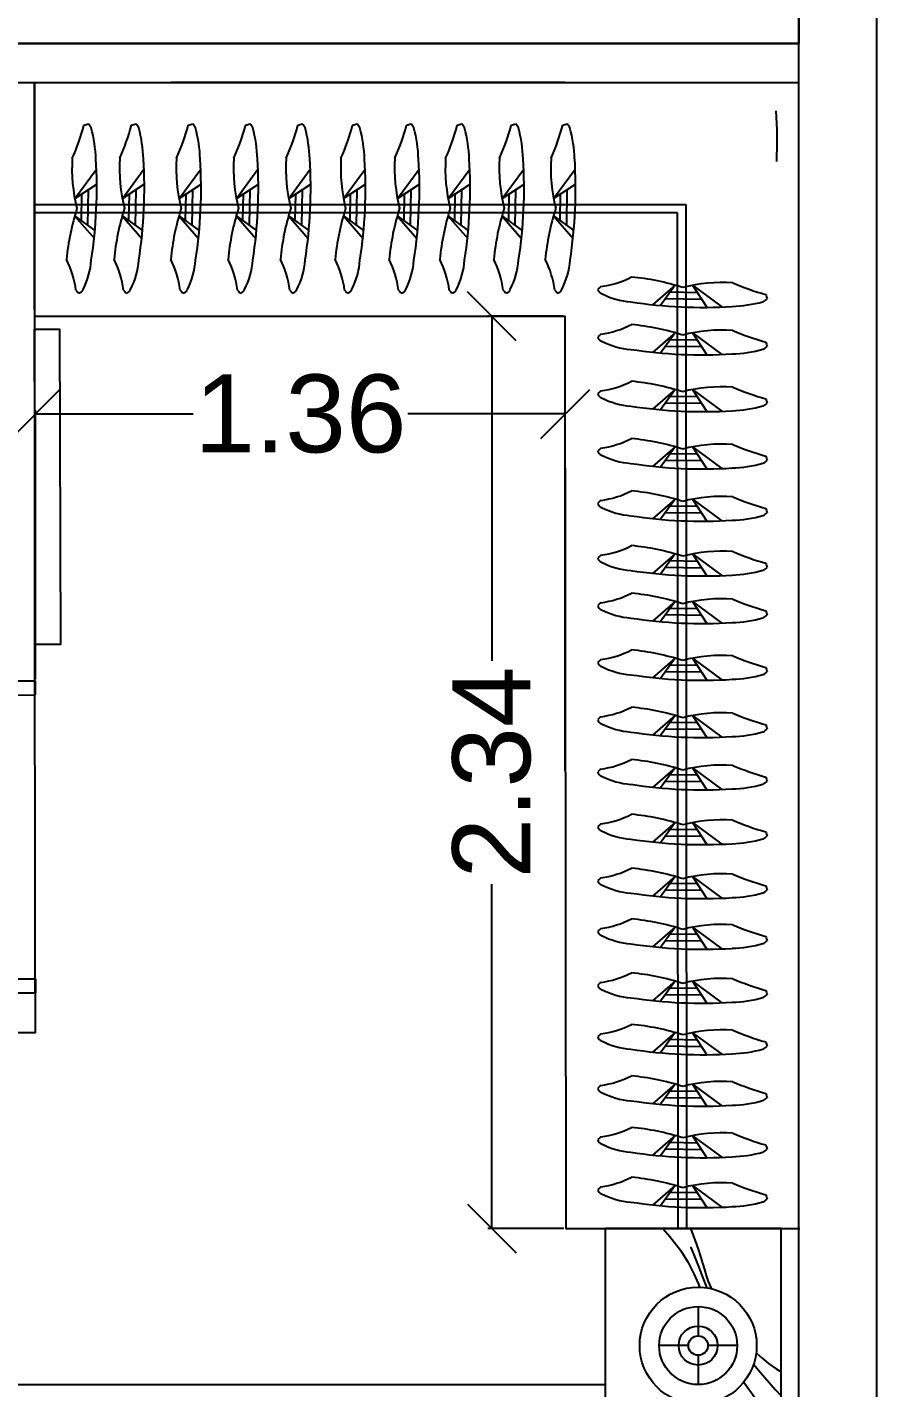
# Model space of a CAD drawing. Header units: inches. Extents: x 15.9 to 69.3, y 9.8 to 45.5.
# Drawn here: x 41.299 to 43.478, y 30.177 to 33.667 of the extents above; entities that cross this region are included whole.
import ezdxf

# ---------------------------------------------------------------- set-up
doc = ezdxf.new("R2010")
doc.units = ezdxf.units.IN
doc.header["$MEASUREMENT"] = 0
for name, color, linetype in [('MOBILIARIO', 7, 'Continuous'), ('MOBILIARIO1', 7, 'Continuous'), ('MOBILIARIO2', 11, 'Continuous')]:
    doc.layers.add(name, color=color, linetype=linetype)
doc.styles.add('eng-kadr', font='arial.ttf')
doc.dimstyles.new('dim-col', dxfattribs={"dimscale": 0.05, "dimtxt": 4, "dimasz": 2.5, "dimexe": 0.2, "dimexo": 0.1, "dimgap": 0.5, "dimtad": 0, "dimzin": 0, "dimdsep": 46, "dimtxsty": 'eng-kadr', "dimblk1": 'OBLIQUE', "dimblk2": 'OBLIQUE', "dimsah": 1, "dimcen": 0.1, "dimclrd": 5, "dimclre": 5, "dimclrt": 256, "dimazin": 0, "dimtfac": 0.066667, "dimtofl": 0, "dimtmove": 2, "dimatfit": 2, "dimldrblk": 'OBLIQUE', "dimfxl": 0.2, "dimtolj": 1, "dimtzin": 0, "dimarcsym": 0})

# ---------------------------------------------------------------- blocks, each defined once
blk = doc.blocks.new('uyu')
for p, q in [((110.7505, -12.7302), (110.7505, -12.2882)), ((110.7682, -12.7302), (110.7682, -12.2882)), ((110.2991, -12.7302), (110.3212, -12.7302)), ((110.2991, -12.7302), (110.2991, -12.7921)), ((110.3212, -12.7302), (110.3212, -12.7921)), ((110.7505, -12.7302), (110.7682, -12.7302)), ((110.7682, -12.7302), (110.7682, -12.7921)), ((110.7903, -12.7302), (110.7682, -12.7302)), ((110.7903, -12.7302), (110.7903, -12.7921)), ((110.3212, -12.7921), (110.2991, -12.7921)), ((110.7682, -12.7921), (110.7903, -12.7921))]:
    blk.add_line(p, q)
blk.add_arc((110.8019, -12.7692), 0.4823, 94.0085, 175.3572)
blk = doc.blocks.new('_Oblique')
at = {"color": 0, "lineweight": -2}
blk.add_line((-0.5, -0.5), (0.5, 0.5), dxfattribs=at)
blk = doc.blocks.new('*D1929')
at = {"color": 5, "lineweight": -2, "ltscale": 0.06, "transparency": 16777216}
for p, q in [((41.3201, 31.9948), (41.3201, 32.6846)), ((41.3201, 32.6746), (41.7242, 32.6746)), ((42.6788, 32.6746), (42.2747, 32.6746)), ((42.6788, 31.7601), (42.6788, 32.6846))]:
    blk.add_line(p, q, dxfattribs=at)
at = {"layer": 'Defpoints', "color": 0, "ltscale": 0.06, "transparency": 16777216}
for p in [(42.6788, 32.6746), (41.3201, 31.9898), (42.6788, 31.7551)]:
    blk.add_point(p, dxfattribs=at)
at = {"color": 5, "lineweight": -2, "ltscale": 0.06, "transparency": 16777216, "xscale": 0.125, "yscale": 0.125, "zscale": 0.125, "rotation": 180}
blk.add_blockref('_Oblique', (41.3201, 32.6746), dxfattribs=at)
at = {"color": 5, "lineweight": -2, "ltscale": 0.06, "transparency": 16777216, "xscale": 0.125, "yscale": 0.125, "zscale": 0.125}
blk.add_blockref('_Oblique', (42.6788, 32.6746), dxfattribs=at)
at = {"ltscale": 0.06, "transparency": 16777216, "insert": (41.9995, 32.6746), "char_height": 0.2, "attachment_point": 5, "style": 'eng-kadr'}
blk.add_mtext('\\A1;1.36', dxfattribs=at)
blk = doc.blocks.new('*D1930')
at = {"color": 5, "lineweight": -2, "ltscale": 0.06, "transparency": 16777216}
for p, q in [((42.6726, 32.9251), (42.4803, 32.9251)), ((42.4903, 32.9251), (42.4903, 32.0411)), ((42.4903, 30.5851), (42.4903, 31.469)), ((42.675, 30.5851), (42.4803, 30.5851))]:
    blk.add_line(p, q, dxfattribs=at)
at = {"layer": 'Defpoints', "color": 0, "ltscale": 0.06, "transparency": 16777216}
for p in [(42.4903, 32.9251), (42.6776, 32.9251), (42.68, 30.5851)]:
    blk.add_point(p, dxfattribs=at)
at = {"color": 5, "lineweight": -2, "ltscale": 0.06, "transparency": 16777216, "xscale": 0.125, "yscale": 0.125, "zscale": 0.125}
for p, rotation in [((42.4903, 32.9251), 90), ((42.4903, 30.5851), 270)]:
    blk.add_blockref('_Oblique', p, dxfattribs=dict(at, rotation=rotation))
at = {"ltscale": 0.06, "transparency": 16777216, "insert": (42.4903, 31.7551), "char_height": 0.2, "attachment_point": 5, "rotation": 90, "style": 'eng-kadr'}
blk.add_mtext('\\A1;2.34', dxfattribs=at)
blk = doc.blocks.new('CAMAKING2X2-2MESITAS-SILLON')
at = {"layer": 'MOBILIARIO1'}
for p, q in [((0, 0), (0, -0.45)), ((0.6, 0), (0, 0)), ((0.3, -0.1125), (0.3, -0.1875)), ((0.2, -0.2125), (0.275, -0.2125)), ((0.3, -0.2375), (0.3, -0.3125)), ((0.325, -0.2125), (0.4, -0.2125)), ((0.6, -0.45), (0, -0.45))]:
    blk.add_line(p, q, dxfattribs=at)
for radius in [0.15, 0.1, 0.05, 0.025]:
    blk.add_circle((0.3, -0.2125), radius, dxfattribs=at)
at = {"layer": 'MOBILIARIO2'}
blk.add_line((0.4, -2.65), (0.4, -0.45), dxfattribs=at)
for points in [[(0.3188, -0.0637), (0.3317, -0.0494), (0.3458, -0.0318), (0.3598, -0.0123), (0.3676, 0)], [(0.3476, -0.0703), (0.3693, -0.0528), (0.4134, -0.0145), (0.4292, 0)], [(0.3937, -0.0954), (0.4334, -0.0675), (0.4906, -0.023), (0.5176, 0)], [(0, -0.2325), (0.0079, -0.2291), (0.0314, -0.22), (0.0525, -0.2126), (0.0715, -0.2065), (0.0889, -0.2013), (0.1051, -0.1965), (0.1206, -0.1917), (0.1357, -0.1865), (0.1509, -0.1804), (0.1538, -0.1792)], [(0.0465, -0.2326), (0.0483, -0.2317), (0.0756, -0.2199), (0.1013, -0.2098), (0.126, -0.2004), (0.1506, -0.1909), (0.1516, -0.1904)], [(0, -0.3027), (0.02, -0.2854), (0.0557, -0.2582), (0.0872, -0.2381), (0.1159, -0.2232), (0.1429, -0.212), (0.15, -0.2095)]]:
    blk.add_lwpolyline(points, dxfattribs=at)

msp = doc.modelspace()

# ---------------------------------------------------------------- linework, layer by layer
msp.add_line((42.6776, 33.5251), (41.6678, 33.5251))
at = {"color": 8, "linetype": 'ByBlock'}
for p, q in [((41.4207, 33.2275), (41.4761, 33.3024)), ((41.5427, 33.2275), (41.5981, 33.3024)), ((41.6882, 33.2275), (41.7436, 33.3024)), ((41.8351, 33.2275), (41.8905, 33.3024)), ((41.9693, 33.2275), (42.0247, 33.3024)), ((42.1098, 33.2275), (42.1652, 33.3024)), ((42.2482, 33.2275), (42.3036, 33.3024)), ((42.3782, 33.2275), (42.4336, 33.3024)), ((42.5166, 33.2275), (42.572, 33.3024)), ((42.6487, 33.2275), (42.7041, 33.3024)), ((41.4207, 33.2275), (41.4772, 33.2643)), ((41.5427, 33.2275), (41.5991, 33.2643)), ((41.6882, 33.2275), (41.7447, 33.2643)), ((41.8351, 33.2275), (41.8916, 33.2643)), ((41.9693, 33.2275), (42.0258, 33.2643)), ((42.1098, 33.2275), (42.1662, 33.2643)), ((42.2482, 33.2275), (42.3046, 33.2643)), ((42.3782, 33.2275), (42.4346, 33.2643)), ((42.5166, 33.2275), (42.573, 33.2643)), ((42.6487, 33.2275), (42.7051, 33.2643)), ((41.4376, 33.1702), (41.4387, 33.2392)), ((41.4544, 33.1581), (41.4559, 33.2504)), ((41.5596, 33.1702), (41.5607, 33.2392)), ((41.5764, 33.1581), (41.5779, 33.2504)), ((41.7051, 33.1702), (41.7062, 33.2392)), ((41.7219, 33.1581), (41.7234, 33.2504)), ((41.852, 33.1702), (41.8531, 33.2392)), ((41.8688, 33.1581), (41.8703, 33.2504)), ((41.9862, 33.1702), (41.9873, 33.2392)), ((42.003, 33.1581), (42.0045, 33.2504)), ((42.1267, 33.1702), (42.1278, 33.2392)), ((42.1435, 33.1581), (42.145, 33.2504)), ((42.2651, 33.1702), (42.2662, 33.2392)), ((42.2819, 33.1581), (42.2834, 33.2504)), ((42.3951, 33.1702), (42.3962, 33.2392)), ((42.4119, 33.1581), (42.4134, 33.2504)), ((42.5335, 33.1702), (42.5346, 33.2392)), ((42.5503, 33.1581), (42.5517, 33.2504)), ((42.6656, 33.1702), (42.6667, 33.2392)), ((42.6824, 33.1581), (42.6838, 33.2504)), ((41.3175, 33.2122), (42.9875, 33.2122)), ((42.9662, 33.1909), (41.3175, 33.1909)), ((42.9686, 30.586), (42.9662, 33.1909)), ((42.9875, 33.2122), (42.9899, 30.586)), ((42.9875, 33.2122), (42.9875, 33.1909)), ((41.4204, 33.1826), (41.4724, 33.1451)), ((41.4204, 33.1826), (41.4709, 33.1243)), ((41.5424, 33.1826), (41.5943, 33.1451)), ((41.5424, 33.1826), (41.5929, 33.1243)), ((41.6879, 33.1826), (41.7384, 33.1243)), ((41.6879, 33.1826), (41.7398, 33.1451)), ((41.8348, 33.1826), (41.8868, 33.1451)), ((41.8348, 33.1826), (41.8853, 33.1243)), ((41.969, 33.1826), (42.021, 33.1451)), ((41.969, 33.1826), (42.0195, 33.1243)), ((42.1095, 33.1826), (42.1614, 33.1451)), ((42.1095, 33.1826), (42.16, 33.1243)), ((42.2479, 33.1826), (42.2998, 33.1451)), ((42.2479, 33.1826), (42.2984, 33.1243)), ((42.3779, 33.1826), (42.4298, 33.1451)), ((42.3779, 33.1826), (42.4284, 33.1243)), ((42.5163, 33.1826), (42.5682, 33.1451)), ((42.5163, 33.1826), (42.5668, 33.1243)), ((42.6484, 33.1826), (42.7003, 33.1451)), ((42.6484, 33.1826), (42.6988, 33.1243)), ((42.9602, 33.0049), (42.902, 32.9544)), ((42.9602, 33.0049), (42.9228, 32.953)), ((42.9478, 32.9877), (43.0169, 32.9866)), ((43.0051, 33.0046), (43.08, 32.9492)), ((43.0051, 33.0046), (43.042, 32.9482)), ((42.9357, 32.9709), (43.0281, 32.9695)), ((42.9602, 32.8829), (42.902, 32.8325)), ((42.9602, 32.8829), (42.9228, 32.831)), ((43.0051, 32.8826), (43.042, 32.8262)), ((43.0051, 32.8826), (43.08, 32.8273)), ((42.9357, 32.8489), (43.0281, 32.8475)), ((42.9478, 32.8657), (43.0169, 32.8646)), ((42.9602, 32.7374), (42.902, 32.687)), ((42.9602, 32.7374), (42.9228, 32.6855)), ((43.0051, 32.7371), (43.042, 32.6807)), ((43.0051, 32.7371), (43.08, 32.6818)), ((42.9357, 32.7034), (43.0281, 32.702)), ((42.9478, 32.7202), (43.0169, 32.7191)), ((42.9602, 32.5905), (42.902, 32.54)), ((42.9602, 32.5905), (42.9228, 32.5386)), ((42.9478, 32.5733), (43.0169, 32.5722)), ((43.0051, 32.5902), (43.042, 32.5338)), ((43.0051, 32.5902), (43.08, 32.5348)), ((42.9357, 32.5565), (43.0281, 32.5551)), ((42.9602, 32.4563), (42.902, 32.4058)), ((42.9602, 32.4563), (42.9228, 32.4044)), ((43.0051, 32.456), (43.042, 32.3996)), ((43.0051, 32.456), (43.08, 32.4006)), ((42.9357, 32.4223), (43.0281, 32.4209)), ((42.9478, 32.4391), (43.0169, 32.438)), ((42.9602, 32.3158), (42.902, 32.2654)), ((42.9602, 32.3158), (42.9228, 32.2639)), ((42.9357, 32.2818), (43.0281, 32.2804)), ((42.9478, 32.2986), (43.0169, 32.2975)), ((43.0051, 32.3155), (43.08, 32.2602)), ((43.0051, 32.3155), (43.042, 32.2591)), ((42.9602, 32.1939), (42.902, 32.1434)), ((42.9602, 32.1939), (42.9228, 32.1419)), ((43.0051, 32.1936), (43.042, 32.1371)), ((43.0051, 32.1936), (43.08, 32.1382)), ((42.9357, 32.1599), (43.0281, 32.1584)), ((42.9478, 32.1767), (43.0169, 32.1756)), ((42.9602, 32.0483), (42.902, 31.9979)), ((42.9602, 32.0483), (42.9228, 31.9964)), ((43.0051, 32.048), (43.042, 31.9916)), ((43.0051, 32.048), (43.08, 31.9927)), ((42.9357, 32.0144), (43.0281, 32.0129)), ((42.9478, 32.0311), (43.0169, 32.0301)), ((42.9602, 31.9014), (42.902, 31.851)), ((42.9602, 31.9014), (42.9228, 31.8495)), ((43.0051, 31.9011), (43.042, 31.8447)), ((43.0051, 31.9011), (43.08, 31.8458)), ((42.9357, 31.8674), (43.0281, 31.866)), ((42.9478, 31.8842), (43.0169, 31.8831)), ((42.9602, 31.7672), (42.902, 31.7168)), ((42.9602, 31.7672), (42.9228, 31.7153)), ((43.0051, 31.7669), (43.042, 31.7105)), ((43.0051, 31.7669), (43.08, 31.7116)), ((42.9357, 31.7332), (43.0281, 31.7318)), ((42.9478, 31.75), (43.0169, 31.7489)), ((42.9602, 31.6268), (42.902, 31.5763)), ((42.9602, 31.6268), (42.9228, 31.5748)), ((43.0051, 31.6265), (43.08, 31.5711)), ((43.0051, 31.6265), (43.042, 31.57)), ((42.9357, 31.5928), (43.0281, 31.5913)), ((42.9478, 31.6096), (43.0169, 31.6085)), ((42.9602, 31.4884), (42.902, 31.4379)), ((42.9602, 31.4884), (42.9228, 31.4364)), ((43.0051, 31.4881), (43.08, 31.4327)), ((43.0051, 31.4881), (43.042, 31.4316)), ((42.9357, 31.4544), (43.0281, 31.4529)), ((42.9478, 31.4712), (43.0169, 31.4701)), ((42.9602, 31.3584), (42.902, 31.3079)), ((42.9602, 31.3584), (42.9228, 31.3064)), ((42.9478, 31.3412), (43.0169, 31.3401)), ((43.0051, 31.3581), (43.042, 31.3016)), ((43.0051, 31.3581), (43.08, 31.3027)), ((42.9357, 31.3244), (43.0281, 31.3229)), ((42.9602, 31.22), (42.902, 31.1695)), ((42.9602, 31.22), (42.9228, 31.1681)), ((42.9478, 31.2028), (43.0169, 31.2017)), ((43.0051, 31.2197), (43.08, 31.1643)), ((43.0051, 31.2197), (43.042, 31.1633)), ((42.9357, 31.186), (43.0281, 31.1845)), ((42.9602, 31.0879), (42.902, 31.0374)), ((42.9602, 31.0879), (42.9228, 31.036)), ((42.9478, 31.0707), (43.0169, 31.0696)), ((43.0051, 31.0876), (43.08, 31.0322)), ((43.0051, 31.0876), (43.042, 31.0312)), ((42.9357, 31.0539), (43.0281, 31.0524)), ((42.9602, 30.9558), (42.902, 30.9053)), ((42.9602, 30.9558), (42.9228, 30.9039)), ((43.0051, 30.9555), (43.042, 30.8991)), ((43.0051, 30.9555), (43.08, 30.9001)), ((42.9357, 30.9218), (43.0281, 30.9203)), ((42.9478, 30.9386), (43.0169, 30.9375)), ((42.9602, 30.8237), (42.902, 30.7732)), ((42.9602, 30.8237), (42.9228, 30.7718)), ((43.0051, 30.8234), (43.042, 30.767)), ((43.0051, 30.8234), (43.08, 30.768)), ((42.9357, 30.7897), (43.0281, 30.7882)), ((42.9478, 30.8065), (43.0169, 30.8054)), ((42.9602, 30.6958), (42.902, 30.6453)), ((42.9602, 30.6958), (42.9228, 30.6439)), ((42.9478, 30.6786), (43.0169, 30.6775)), ((43.0051, 30.6955), (43.08, 30.6401)), ((43.0051, 30.6955), (43.042, 30.6391)), ((42.9357, 30.6618), (43.0281, 30.6603))]:
    msp.add_line(p, q, dxfattribs=at)
at = {"ltscale": 0.06}
for points in [[(33.4776, 25.9351), (43.4776, 25.9351), (43.4776, 38.9351), (33.4776, 38.9351), (33.4776, 25.9351)], [(43.2776, 27.2851), (43.2776, 38.7351), (38.2176, 38.7351)], [(39.6146, 33.6251), (39.6146, 34.2251), (43.2776, 34.2251), (43.2776, 33.6251), (39.6146, 33.6251), (39.6146, 33.6251)], [(39.6146, 33.6251), (43.2776, 33.6251)], [(39.7146, 33.5251), (43.2776, 33.5251)], [(41.3193, 31.1898), (41.3175, 33.5251)], [(41.3175, 33.5251), (41.3175, 32.9251), (42.6776, 32.9251), (42.68, 30.5851), (43.28, 30.5851)], [(39.6175, 31.0883), (41.3204, 31.0883), (41.3204, 31.2258)]]:
    msp.add_lwpolyline(points, dxfattribs=at)
msp.add_lwpolyline([(41.3175, 32.8922), (41.3813, 32.8922), (41.3837, 32.0835), (41.3199, 32.0835)], close=True, dxfattribs=at)
at = {"color": 8, "linetype": 'ByBlock'}
for centre, radius, start, end in [((42.0212, 33.3766), 1.201, 357.4001, 3.612), ((40.8628, 33.573), 0.6025, 336.2841, 344.8368), ((41.434, 33.4692), 0.0547, 280.8498, 293.2062), ((41.4128, 33.3825), 0.0562, 27.2213, 40.434), ((41.1318, 33.3172), 0.3432, 1.9247, 15.3684), ((40.9847, 33.573), 0.6025, 336.2841, 344.8368), ((41.556, 33.4692), 0.0547, 280.8498, 293.2062), ((41.5348, 33.3825), 0.0562, 27.2213, 40.434), ((41.2538, 33.3172), 0.3432, 1.9247, 15.3684), ((41.1302, 33.573), 0.6025, 336.2841, 344.8368), ((41.7015, 33.4692), 0.0547, 280.8498, 293.2062), ((41.6803, 33.3825), 0.0562, 27.2213, 40.434), ((41.3993, 33.3172), 0.3432, 1.9247, 15.3684), ((41.2772, 33.573), 0.6025, 336.2841, 344.8368), ((41.8484, 33.4692), 0.0547, 280.8498, 293.2062), ((41.8272, 33.3825), 0.0562, 27.2213, 40.434), ((41.5462, 33.3172), 0.3432, 1.9247, 15.3684), ((41.4114, 33.573), 0.6025, 336.2841, 344.8368), ((41.9826, 33.4692), 0.0547, 280.8498, 293.2062), ((41.9614, 33.3825), 0.0562, 27.2213, 40.434), ((41.6804, 33.3172), 0.3432, 1.9247, 15.3684), ((41.5518, 33.573), 0.6025, 336.2841, 344.8368), ((42.1231, 33.4692), 0.0547, 280.8498, 293.2062), ((42.1019, 33.3825), 0.0562, 27.2213, 40.434), ((41.8209, 33.3172), 0.3432, 1.9247, 15.3684), ((41.6902, 33.573), 0.6025, 336.2841, 344.8368), ((42.2615, 33.4692), 0.0547, 280.8498, 293.2062), ((42.2403, 33.3825), 0.0562, 27.2213, 40.434), ((41.9593, 33.3172), 0.3432, 1.9247, 15.3684), ((41.8202, 33.573), 0.6025, 336.2841, 344.8368), ((42.3915, 33.4692), 0.0547, 280.8498, 293.2062), ((42.3703, 33.3825), 0.0562, 27.2213, 40.434), ((42.0893, 33.3172), 0.3432, 1.9247, 15.3684), ((41.9586, 33.573), 0.6025, 336.2841, 344.8368), ((42.5298, 33.4692), 0.0547, 280.8498, 293.2062), ((42.5087, 33.3825), 0.0562, 27.2213, 40.434), ((42.2276, 33.3172), 0.3432, 1.9247, 15.3684), ((42.0907, 33.573), 0.6025, 336.2841, 344.8368), ((42.6619, 33.4692), 0.0547, 280.8498, 293.2062), ((42.6408, 33.3825), 0.0562, 27.2213, 40.434), ((42.3597, 33.3172), 0.3432, 1.9247, 15.3684), ((41.8277, 33.3043), 0.4142, 176.3449, 194.2804), ((40.2762, 33.2531), 1.201, 357.4001, 3.612), ((41.9497, 33.3043), 0.4142, 176.3449, 194.2804), ((40.3982, 33.2531), 1.201, 357.4001, 3.612), ((42.0952, 33.3043), 0.4142, 176.3449, 194.2804), ((40.5437, 33.2531), 1.201, 357.4001, 3.612), ((42.2421, 33.3043), 0.4142, 176.3449, 194.2804), ((40.6906, 33.2531), 1.201, 357.4001, 3.612), ((42.3763, 33.3043), 0.4142, 176.3449, 194.2804), ((40.8248, 33.2531), 1.201, 357.4001, 3.612), ((42.5168, 33.3043), 0.4142, 176.3449, 194.2804), ((40.9653, 33.2531), 1.201, 357.4001, 3.612), ((42.6552, 33.3043), 0.4142, 176.3449, 194.2804), ((41.1037, 33.2531), 1.201, 357.4001, 3.612), ((42.7852, 33.3043), 0.4142, 176.3449, 194.2804), ((41.2337, 33.2531), 1.201, 357.4001, 3.612), ((42.9236, 33.3043), 0.4142, 176.3449, 194.2804), ((41.3721, 33.2531), 1.201, 357.4001, 3.612), ((43.0556, 33.3043), 0.4142, 176.3449, 194.2804), ((41.5042, 33.2531), 1.201, 357.4001, 3.612), ((42.0239, 33.0111), 0.6273, 162.2683, 174.5255), ((40.2762, 33.2531), 1.201, 351.1882, 357.4001), ((42.1458, 33.0111), 0.6273, 162.2683, 174.5255), ((40.3982, 33.2531), 1.201, 351.1882, 357.4001), ((42.2913, 33.0111), 0.6273, 162.2683, 174.5255), ((40.5437, 33.2531), 1.201, 351.1882, 357.4001), ((42.4382, 33.0111), 0.6273, 162.2683, 174.5255), ((40.6906, 33.2531), 1.201, 351.1882, 357.4001), ((42.5724, 33.0111), 0.6273, 162.2683, 174.5255), ((40.8248, 33.2531), 1.201, 351.1882, 357.4001), ((42.7129, 33.0111), 0.6273, 162.2683, 174.5255), ((40.9653, 33.2531), 1.201, 351.1882, 357.4001), ((42.8513, 33.0111), 0.6273, 162.2683, 174.5255), ((41.1037, 33.2531), 1.201, 351.1882, 357.4001), ((42.9813, 33.0111), 0.6273, 162.2683, 174.5255), ((41.2337, 33.2531), 1.201, 351.1882, 357.4001), ((43.1197, 33.0111), 0.6273, 162.2683, 174.5255), ((41.3721, 33.2531), 1.201, 351.1882, 357.4001), ((43.2518, 33.0111), 0.6273, 162.2683, 174.5255), ((41.5042, 33.2531), 1.201, 351.1882, 357.4001), ((41.1876, 32.9622), 0.2381, 7.3156, 27.1751), ((41.2694, 33.0833), 0.1942, 332.6636, 355.8147), ((41.3095, 32.9622), 0.2381, 7.3156, 27.1751), ((41.3914, 33.0833), 0.1942, 332.6636, 355.8147), ((41.455, 32.9622), 0.2381, 7.3156, 27.1751), ((41.5369, 33.0833), 0.1942, 332.6636, 355.8147), ((41.602, 32.9622), 0.2381, 7.3156, 27.1751), ((41.6838, 33.0833), 0.1942, 332.6636, 355.8147), ((41.7362, 32.9622), 0.2381, 7.3156, 27.1751), ((41.818, 33.0833), 0.1942, 332.6636, 355.8147), ((41.8766, 32.9622), 0.2381, 7.3156, 27.1751), ((41.9585, 33.0833), 0.1942, 332.6636, 355.8147), ((42.015, 32.9622), 0.2381, 7.3156, 27.1751), ((42.0969, 33.0833), 0.1942, 332.6636, 355.8147), ((42.145, 32.9622), 0.2381, 7.3156, 27.1751), ((42.2269, 33.0833), 0.1942, 332.6636, 355.8147), ((42.2834, 32.9622), 0.2381, 7.3156, 27.1751), ((42.3652, 33.0833), 0.1942, 332.6636, 355.8147), ((42.4155, 32.9622), 0.2381, 7.3156, 27.1751), ((42.4973, 33.0833), 0.1942, 332.6636, 355.8147), ((42.7398, 33.2378), 0.2381, 277.3156, 297.1751), ((42.7887, 32.4015), 0.6273, 72.2683, 84.5255), ((41.4558, 33.0149), 0.0391, 214.8478, 230.2371), ((41.4293, 32.9978), 0.0131, 276.6032, 343.504), ((41.5778, 33.0149), 0.0391, 214.8478, 230.2371), ((41.5513, 32.9978), 0.0131, 276.6032, 343.504), ((41.7233, 33.0149), 0.0391, 214.8478, 230.2371), ((41.6968, 32.9978), 0.0131, 276.6032, 343.504), ((41.8702, 33.0149), 0.0391, 214.8478, 230.2371), ((41.8437, 32.9978), 0.0131, 276.6032, 343.504), ((42.0044, 33.0149), 0.0391, 214.8478, 230.2371), ((41.9779, 32.9978), 0.0131, 276.6032, 343.504), ((42.1449, 33.0149), 0.0391, 214.8478, 230.2371), ((42.1184, 32.9978), 0.0131, 276.6032, 343.504), ((42.2833, 33.0149), 0.0391, 214.8478, 230.2371), ((42.2568, 32.9978), 0.0131, 276.6032, 343.504), ((42.4133, 33.0149), 0.0391, 214.8478, 230.2371), ((42.3868, 32.9978), 0.0131, 276.6032, 343.504), ((42.5517, 33.0149), 0.0391, 214.8478, 230.2371), ((42.5252, 32.9978), 0.0131, 276.6032, 343.504), ((42.6838, 33.0149), 0.0391, 214.8478, 230.2371), ((42.6573, 32.9978), 0.0131, 276.6032, 343.504), ((42.7925, 32.9695), 0.0391, 124.8478, 140.2371), ((42.7754, 32.996), 0.0131, 186.6032, 253.504), ((42.8609, 33.156), 0.1942, 242.6636, 265.8147), ((43.082, 32.5976), 0.4142, 86.3449, 104.2804), ((43.3507, 33.5626), 0.6025, 246.2841, 254.8368), ((43.2469, 32.9913), 0.0547, 190.8498, 203.2062), ((43.0307, 34.1491), 1.201, 261.1882, 267.4001), ((43.0307, 34.1491), 1.201, 267.4001, 273.612), ((43.0948, 33.2935), 0.3432, 271.9247, 285.3684), ((43.1601, 33.0125), 0.0562, 297.2213, 310.434), ((42.7925, 32.8475), 0.0391, 124.8478, 140.2371), ((42.7398, 33.1158), 0.2381, 277.3156, 297.1751), ((42.7887, 32.2795), 0.6273, 72.2683, 84.5255), ((43.082, 32.4757), 0.4142, 86.3449, 104.2804), ((43.3507, 33.4406), 0.6025, 246.2841, 254.8368), ((42.7754, 32.874), 0.0131, 186.6032, 253.504), ((42.8609, 33.034), 0.1942, 242.6636, 265.8147), ((43.0307, 34.0272), 1.201, 261.1882, 267.4001), ((43.0948, 33.1716), 0.3432, 271.9247, 285.3684), ((43.1601, 32.8905), 0.0562, 297.2213, 310.434), ((43.2469, 32.8694), 0.0547, 190.8498, 203.2062), ((43.0307, 34.0272), 1.201, 267.4001, 273.612), ((42.7398, 32.9703), 0.2381, 277.3156, 297.1751), ((42.7887, 32.134), 0.6273, 72.2683, 84.5255), ((43.082, 32.3302), 0.4142, 86.3449, 104.2804), ((43.3507, 33.2951), 0.6025, 246.2841, 254.8368), ((42.7925, 32.702), 0.0391, 124.8478, 140.2371), ((42.7754, 32.7285), 0.0131, 186.6032, 253.504), ((42.8609, 32.8885), 0.1942, 242.6636, 265.8147), ((43.1601, 32.745), 0.0562, 297.2213, 310.434), ((43.2469, 32.7239), 0.0547, 190.8498, 203.2062), ((43.0307, 33.8816), 1.201, 261.1882, 267.4001), ((43.0307, 33.8816), 1.201, 267.4001, 273.612), ((43.0948, 33.0261), 0.3432, 271.9247, 285.3684), ((42.7398, 32.8234), 0.2381, 277.3156, 297.1751), ((42.7887, 31.9871), 0.6273, 72.2683, 84.5255), ((43.082, 32.1832), 0.4142, 86.3449, 104.2804), ((43.3507, 33.1482), 0.6025, 246.2841, 254.8368), ((42.7925, 32.5551), 0.0391, 124.8478, 140.2371), ((42.7754, 32.5816), 0.0131, 186.6032, 253.504), ((42.8609, 32.7416), 0.1942, 242.6636, 265.8147), ((43.2469, 32.577), 0.0547, 190.8498, 203.2062), ((43.0307, 33.7347), 1.201, 261.1882, 267.4001), ((43.0307, 33.7347), 1.201, 267.4001, 273.612), ((43.0948, 32.8791), 0.3432, 271.9247, 285.3684), ((43.1601, 32.5981), 0.0562, 297.2213, 310.434), ((42.7398, 32.6892), 0.2381, 277.3156, 297.1751), ((42.7887, 31.8529), 0.6273, 72.2683, 84.5255), ((43.082, 32.049), 0.4142, 86.3449, 104.2804), ((43.3507, 33.014), 0.6025, 246.2841, 254.8368), ((42.7925, 32.4209), 0.0391, 124.8478, 140.2371), ((42.7754, 32.4474), 0.0131, 186.6032, 253.504), ((42.8609, 32.6074), 0.1942, 242.6636, 265.8147), ((43.1601, 32.4639), 0.0562, 297.2213, 310.434), ((43.2469, 32.4428), 0.0547, 190.8498, 203.2062), ((43.0307, 33.6005), 1.201, 261.1882, 267.4001), ((43.0307, 33.6005), 1.201, 267.4001, 273.612), ((43.0948, 32.745), 0.3432, 271.9247, 285.3684), ((42.7398, 32.5487), 0.2381, 277.3156, 297.1751), ((42.7887, 31.7124), 0.6273, 72.2683, 84.5255), ((43.082, 31.9086), 0.4142, 86.3449, 104.2804), ((43.3507, 32.8735), 0.6025, 246.2841, 254.8368), ((42.7925, 32.2804), 0.0391, 124.8478, 140.2371), ((42.7754, 32.3069), 0.0131, 186.6032, 253.504), ((42.8609, 32.4669), 0.1942, 242.6636, 265.8147), ((43.2469, 32.3023), 0.0547, 190.8498, 203.2062), ((43.0307, 33.4601), 1.201, 261.1882, 267.4001), ((43.0307, 33.4601), 1.201, 267.4001, 273.612), ((43.0948, 32.6045), 0.3432, 271.9247, 285.3684), ((43.1601, 32.3234), 0.0562, 297.2213, 310.434), ((42.7398, 32.4267), 0.2381, 277.3156, 297.1751), ((42.7887, 31.5904), 0.6273, 72.2683, 84.5255), ((42.7925, 32.1585), 0.0391, 124.8478, 140.2371), ((42.7754, 32.185), 0.0131, 186.6032, 253.504), ((43.082, 31.7866), 0.4142, 86.3449, 104.2804), ((43.3507, 32.7515), 0.6025, 246.2841, 254.8368), ((42.8609, 32.3449), 0.1942, 242.6636, 265.8147), ((43.0307, 33.3381), 1.201, 261.1882, 267.4001), ((43.0948, 32.4825), 0.3432, 271.9247, 285.3684), ((43.1601, 32.2015), 0.0562, 297.2213, 310.434), ((43.2469, 32.1803), 0.0547, 190.8498, 203.2062), ((43.0307, 33.3381), 1.201, 267.4001, 273.612), ((42.7925, 32.0129), 0.0391, 124.8478, 140.2371), ((42.7754, 32.0395), 0.0131, 186.6032, 253.504), ((42.7398, 32.2812), 0.2381, 277.3156, 297.1751), ((42.7887, 31.4449), 0.6273, 72.2683, 84.5255), ((43.082, 31.6411), 0.4142, 86.3449, 104.2804), ((43.3507, 32.606), 0.6025, 246.2841, 254.8368), ((42.8609, 32.1994), 0.1942, 242.6636, 265.8147), ((43.0307, 33.1926), 1.201, 261.1882, 267.4001), ((43.0948, 32.337), 0.3432, 271.9247, 285.3684), ((43.1601, 32.056), 0.0562, 297.2213, 310.434), ((43.2469, 32.0348), 0.0547, 190.8498, 203.2062), ((43.0307, 33.1926), 1.201, 267.4001, 273.612), ((42.7925, 31.866), 0.0391, 124.8478, 140.2371), ((42.7398, 32.1343), 0.2381, 277.3156, 297.1751), ((42.7887, 31.298), 0.6273, 72.2683, 84.5255), ((43.082, 31.4942), 0.4142, 86.3449, 104.2804), ((43.3507, 32.4591), 0.6025, 246.2841, 254.8368), ((42.7754, 31.8925), 0.0131, 186.6032, 253.504), ((42.8609, 32.0525), 0.1942, 242.6636, 265.8147), ((43.1601, 31.909), 0.0562, 297.2213, 310.434), ((43.2469, 31.8879), 0.0547, 190.8498, 203.2062), ((43.0307, 33.0457), 1.201, 261.1882, 267.4001), ((43.0307, 33.0457), 1.201, 267.4001, 273.612), ((43.0948, 32.1901), 0.3432, 271.9247, 285.3684), ((42.7925, 31.7318), 0.0391, 124.8478, 140.2371), ((42.7398, 32.0001), 0.2381, 277.3156, 297.1751), ((42.7887, 31.1638), 0.6273, 72.2683, 84.5255), ((43.082, 31.36), 0.4142, 86.3449, 104.2804), ((43.3507, 32.3249), 0.6025, 246.2841, 254.8368), ((42.7754, 31.7583), 0.0131, 186.6032, 253.504), ((42.8609, 31.9183), 0.1942, 242.6636, 265.8147), ((43.0307, 32.9115), 1.201, 261.1882, 267.4001), ((43.0948, 32.0559), 0.3432, 271.9247, 285.3684), ((43.1601, 31.7749), 0.0562, 297.2213, 310.434), ((43.2469, 31.7537), 0.0547, 190.8498, 203.2062), ((43.0307, 32.9115), 1.201, 267.4001, 273.612), ((42.7925, 31.5914), 0.0391, 124.8478, 140.2371), ((42.7398, 31.8596), 0.2381, 277.3156, 297.1751), ((42.7887, 31.0233), 0.6273, 72.2683, 84.5255), ((43.082, 31.2195), 0.4142, 86.3449, 104.2804), ((43.3507, 32.1844), 0.6025, 246.2841, 254.8368), ((42.7754, 31.6179), 0.0131, 186.6032, 253.504), ((42.8609, 31.7778), 0.1942, 242.6636, 265.8147), ((43.0307, 32.771), 1.201, 261.1882, 267.4001), ((43.0948, 31.9154), 0.3432, 271.9247, 285.3684), ((43.1601, 31.6344), 0.0562, 297.2213, 310.434), ((43.2469, 31.6132), 0.0547, 190.8498, 203.2062), ((43.0307, 32.771), 1.201, 267.4001, 273.612), ((42.7925, 31.453), 0.0391, 124.8478, 140.2371), ((42.7398, 31.7213), 0.2381, 277.3156, 297.1751), ((42.7887, 30.885), 0.6273, 72.2683, 84.5255), ((43.082, 31.0811), 0.4142, 86.3449, 104.2804), ((43.3507, 32.0461), 0.6025, 246.2841, 254.8368), ((42.7754, 31.4795), 0.0131, 186.6032, 253.504), ((42.8609, 31.6394), 0.1942, 242.6636, 265.8147), ((43.0307, 32.6326), 1.201, 261.1882, 267.4001), ((43.0948, 31.777), 0.3432, 271.9247, 285.3684), ((43.1601, 31.496), 0.0562, 297.2213, 310.434), ((43.2469, 31.4748), 0.0547, 190.8498, 203.2062), ((43.0307, 32.6326), 1.201, 267.4001, 273.612), ((42.7398, 31.5913), 0.2381, 277.3156, 297.1751), ((42.7887, 30.755), 0.6273, 72.2683, 84.5255), ((42.7925, 31.323), 0.0391, 124.8478, 140.2371), ((42.7754, 31.3495), 0.0131, 186.6032, 253.504), ((43.082, 30.9511), 0.4142, 86.3449, 104.2804), ((43.3507, 31.9161), 0.6025, 246.2841, 254.8368), ((42.8609, 31.5094), 0.1942, 242.6636, 265.8147), ((43.0307, 32.5026), 1.201, 261.1882, 267.4001), ((43.0948, 31.647), 0.3432, 271.9247, 285.3684), ((43.1601, 31.366), 0.0562, 297.2213, 310.434), ((43.2469, 31.3448), 0.0547, 190.8498, 203.2062), ((43.0307, 32.5026), 1.201, 267.4001, 273.612), ((42.7398, 31.4529), 0.2381, 277.3156, 297.1751), ((42.7887, 30.6166), 0.6273, 72.2683, 84.5255), ((42.7925, 31.1846), 0.0391, 124.8478, 140.2371), ((42.7754, 31.2111), 0.0131, 186.6032, 253.504), ((43.082, 30.8127), 0.4142, 86.3449, 104.2804), ((43.3507, 31.7777), 0.6025, 246.2841, 254.8368), ((42.8609, 31.371), 0.1942, 242.6636, 265.8147), ((43.0307, 32.3642), 1.201, 261.1882, 267.4001), ((43.0307, 32.3642), 1.201, 267.4001, 273.612), ((43.0948, 31.5086), 0.3432, 271.9247, 285.3684), ((43.1601, 31.2276), 0.0562, 297.2213, 310.434), ((43.2469, 31.2064), 0.0547, 190.8498, 203.2062), ((42.7398, 31.3208), 0.2381, 277.3156, 297.1751), ((42.7887, 30.4845), 0.6273, 72.2683, 84.5255), ((42.7925, 31.0525), 0.0391, 124.8478, 140.2371), ((42.7754, 31.079), 0.0131, 186.6032, 253.504), ((42.8609, 31.2389), 0.1942, 242.6636, 265.8147), ((43.082, 30.6806), 0.4142, 86.3449, 104.2804), ((43.3507, 31.6456), 0.6025, 246.2841, 254.8368), ((43.2469, 31.0743), 0.0547, 190.8498, 203.2062), ((43.0307, 32.2321), 1.201, 261.1882, 267.4001), ((43.0307, 32.2321), 1.201, 267.4001, 273.612), ((43.0948, 31.3765), 0.3432, 271.9247, 285.3684), ((43.1601, 31.0955), 0.0562, 297.2213, 310.434), ((42.7398, 31.1887), 0.2381, 277.3156, 297.1751), ((42.7887, 30.3524), 0.6273, 72.2683, 84.5255), ((43.082, 30.5485), 0.4142, 86.3449, 104.2804), ((43.3507, 31.5135), 0.6025, 246.2841, 254.8368), ((42.7925, 30.9204), 0.0391, 124.8478, 140.2371), ((42.7754, 30.9469), 0.0131, 186.6032, 253.504), ((42.8609, 31.1068), 0.1942, 242.6636, 265.8147), ((43.1601, 30.9634), 0.0562, 297.2213, 310.434), ((43.2469, 30.9422), 0.0547, 190.8498, 203.2062), ((43.0307, 32.1), 1.201, 261.1882, 267.4001), ((43.0307, 32.1), 1.201, 267.4001, 273.612), ((43.0948, 31.2444), 0.3432, 271.9247, 285.3684), ((42.7925, 30.7883), 0.0391, 124.8478, 140.2371), ((42.7398, 31.0566), 0.2381, 277.3156, 297.1751), ((42.7887, 30.2203), 0.6273, 72.2683, 84.5255), ((43.082, 30.4164), 0.4142, 86.3449, 104.2804), ((43.3507, 31.3814), 0.6025, 246.2841, 254.8368), ((42.7754, 30.8148), 0.0131, 186.6032, 253.504), ((42.8609, 30.9747), 0.1942, 242.6636, 265.8147), ((43.0307, 31.9679), 1.201, 261.1882, 267.4001), ((43.0948, 31.1123), 0.3432, 271.9247, 285.3684), ((43.1601, 30.8313), 0.0562, 297.2213, 310.434), ((43.2469, 30.8101), 0.0547, 190.8498, 203.2062), ((43.0307, 31.9679), 1.201, 267.4001, 273.612), ((42.7398, 30.9287), 0.2381, 277.3156, 297.1751), ((42.7887, 30.0924), 0.6273, 72.2683, 84.5255), ((42.7925, 30.6604), 0.0391, 124.8478, 140.2371), ((42.7754, 30.6869), 0.0131, 186.6032, 253.504), ((43.082, 30.2885), 0.4142, 86.3449, 104.2804), ((43.3507, 31.2535), 0.6025, 246.2841, 254.8368), ((42.8609, 30.8468), 0.1942, 242.6636, 265.8147), ((43.0307, 31.84), 1.201, 261.1882, 267.4001), ((43.0307, 31.84), 1.201, 267.4001, 273.612), ((43.0948, 30.9844), 0.3432, 271.9247, 285.3684), ((43.1601, 30.7034), 0.0562, 297.2213, 310.434), ((43.2469, 30.6822), 0.0547, 190.8498, 203.2062)]:
    msp.add_arc(centre, radius, start, end, dxfattribs=at)

# ---------------------------------------------------------------- block references
at = {"xscale": -1.628784697566439, "yscale": 1.628784697566439, "zscale": 1.628784697566439, "rotation": 90.0151098016889}
msp.add_blockref('uyu', (20.4372, 211.6378), dxfattribs=at)
at = {"layer": 'MOBILIARIO', "rotation": 270}
msp.add_blockref('CAMAKING2X2-2MESITAS-SILLON', (43.232, 30.5851), dxfattribs=at)

# ---------------------------------------------------------------- dimensions: what is measured, and where the dimension line sits
at = {"ltscale": 0.06}
dim = msp.add_linear_dim(base=(42.4903, 32.9251), p1=(42.68, 30.5851), p2=(42.6776, 32.9251), angle=90, dimstyle='dim-col', dxfattribs=at)
dim.commit()
dim.dimension.update_dxf_attribs({"geometry": '*D1930', "text_midpoint": (42.4903, 31.7551)})
dim = msp.add_linear_dim(base=(42.6788, 32.6746), p1=(41.3201, 31.9898), p2=(42.6788, 31.7551), dimstyle='dim-col', dxfattribs=at)
dim.commit()
dim.dimension.update_dxf_attribs({"geometry": '*D1929', "text_midpoint": (41.9995, 32.6746)})

doc.saveas('drawing.dxf')
